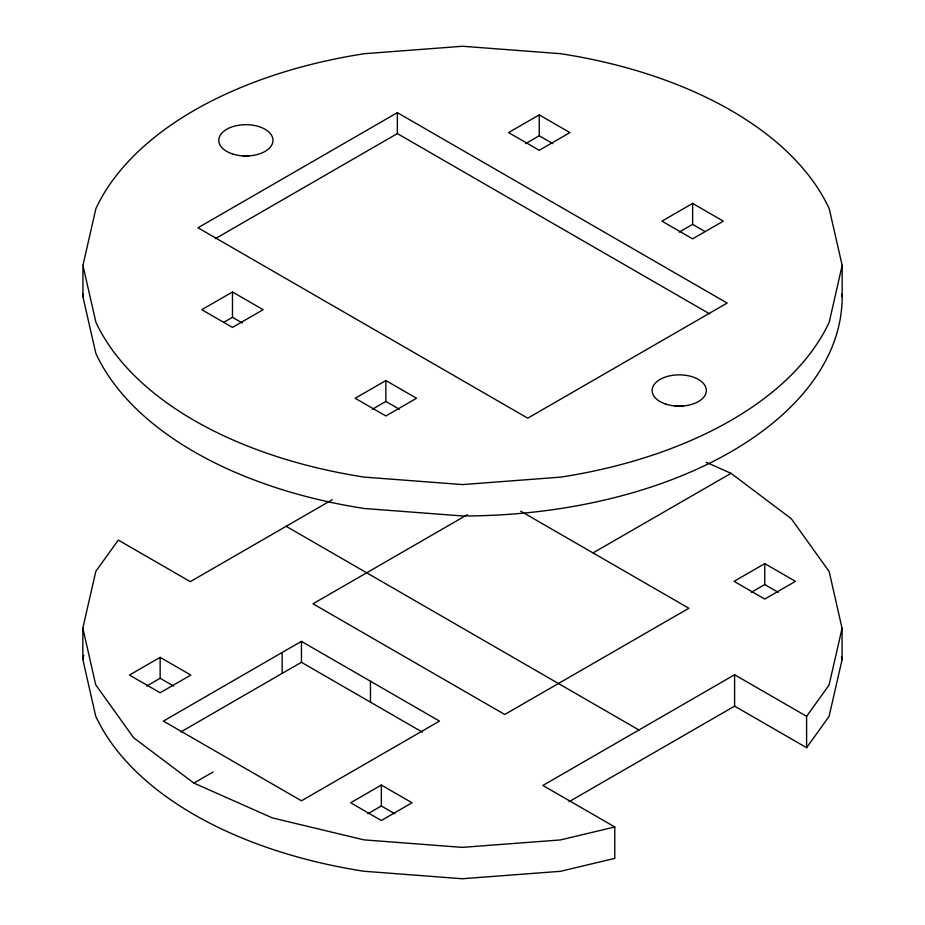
<?xml version="1.0" encoding="UTF-8"?>
<svg xmlns="http://www.w3.org/2000/svg" width="925" height="925" viewBox="0 0 925 925"><rect width="100%" height="100%" fill="white"/><g stroke="black" fill="none" stroke-linecap="round" stroke-linejoin="round"><path stroke-width="1.39" d="M82.938 265.417L95.876 208.692A379.608 219.167 0 0 1 364.3 53.719L462.558 46.25L560.804 53.719A379.608 219.167 0 0 1 829.228 208.692L842.166 265.417L842.166 296.798A379.608 219.167 0 0 1 462.558 515.965L364.3 508.496A379.608 219.167 0 0 1 95.876 353.523L82.938 296.798L82.938 265.417L95.876 322.143A379.608 219.167 0 0 0 364.3 477.115L462.558 484.584L560.804 477.115A379.608 219.167 0 0 0 829.228 322.143L842.166 265.417M569.014 801.732L734.6 706.133L806.6 747.701L806.6 716.32L734.6 674.753L542.871 785.452L614.79 826.973L614.79 858.354L560.481 871.315L462.222 878.75L363.976 871.246A379.608 219.167 0 0 1 95.714 716.181L82.834 659.456L82.834 628.075L95.83 571.349L118.296 540.084L190.284 581.652L332.225 499.708M82.834 659.456L83.782 655.305M706.145 462.28L731.039 473.322L791.314 518.728L829.182 571.604L842.062 628.329L829.066 685.055L806.6 716.32M842.062 628.329L842.062 659.71L829.066 716.436L806.6 747.701M397.357 112.653L197.962 227.781L527.747 418.181L727.143 303.053L397.357 112.653L397.357 133.582L709.66 313.876M215.409 238.627L397.357 133.582M232.476 291.988L201.789 309.702L232.476 327.404L263.151 309.702L232.476 291.988L232.476 317.31L242.292 322.975M539.24 114.873L508.565 132.587L539.24 150.289L569.927 132.587L539.24 114.873L539.24 135.79L525.747 143.583M223.885 322.258L232.476 317.31M385.864 380.545L355.177 398.259L385.864 415.961L416.539 398.259L385.864 380.545L385.864 401.462L372.359 409.255M692.628 203.431L661.953 221.144L692.628 238.847L723.315 221.144L692.628 203.431L692.628 224.347L679.135 232.14M160.141 657.351L129.465 675.065L160.141 692.779L190.816 675.065L160.141 657.351L160.141 678.268L146.647 686.061M467.379 514.658L312.997 603.794L504.738 714.482L688.871 608.257L520.74 511.19M282.16 652.46L163.39 721.095L301.446 800.796L439.491 721.095L301.446 641.395L282.16 652.46L282.16 673.388L180.895 731.906M82.834 628.075L95.714 684.801L133.582 737.676L193.857 783.082L213.097 771.993M593.006 552.919L731.039 473.322M381.343 785.059L350.667 802.773L381.343 820.487L412.03 802.773L381.343 785.059L381.343 805.976L394.848 813.769M764.755 563.637L734.08 581.339L764.755 599.053L795.431 581.339L764.755 563.637L764.755 584.554L751.25 592.347M367.849 813.769L381.343 805.976M282.16 673.388L301.446 662.312L422.239 732.057M614.79 826.973L560.481 839.935L462.222 847.369L363.976 839.865L272.447 817.943L193.857 783.082M539.24 135.79L552.745 143.583M692.628 224.347L704.908 231.435M764.755 584.554L778.249 592.347M385.864 401.462L399.357 409.255M286.16 526.302L638.944 729.987M160.141 678.268L173.646 686.061M841.577 294.231L842.166 296.798M841.438 656.947L842.062 659.71M734.6 674.753L734.6 706.133M370.462 681.251L370.462 702.168M301.446 641.395L301.446 662.312M82.938 296.798A379.608 219.167 0 0 1 82.973 294.023M674.961 406.422A27.114 15.656 0 0 1 683.459 406.422M243.067 156.14A27.114 15.656 0 0 1 248.721 156.14M665.653 404.063A27.114 15.656 0 0 0 706.33 390.5A27.114 15.656 0 0 0 665.653 376.949A27.114 15.656 0 0 0 665.653 404.063M232.337 153.885A27.114 15.656 0 0 0 273.002 140.334A27.114 15.656 0 0 0 232.337 126.771A27.114 15.656 0 0 0 232.337 153.885"/></g></svg>
